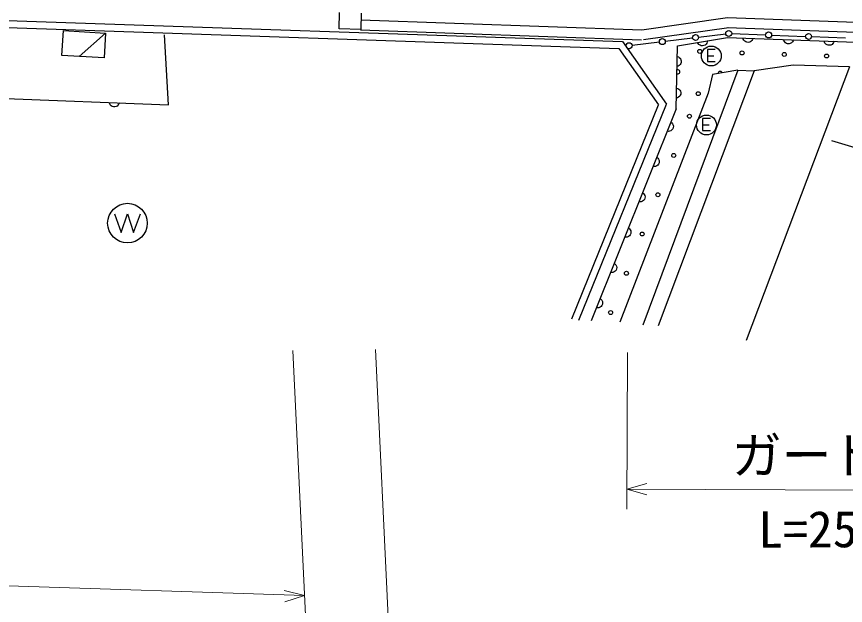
# Model space of a CAD drawing. Units: millimetres, scale not verified. Extents: x 39992 to 679863, y 19996 to 379924.
# Drawn here: x 354146 to 395698, y 247639 to 277154 of the extents above; entities that cross this region are included whole.
import ezdxf
from ezdxf.enums import TextEntityAlignment as Align

# ---------------------------------------------------------------- set-up
doc = ezdxf.new("R2010")
doc.units = ezdxf.units.MM
doc.header["$LTSCALE"] = 999.799
doc.layers.add('M-BGD', color=7, linetype='Continuous', lineweight=25)
doc.layers.add('M-STR-HTXT', color=7, linetype='Continuous', lineweight=13)
doc.styles.add('ＭＳ ゴシック', font='')
doc.styles.get('ＭＳ ゴシック').set_extended_font_data('MS Gothic')

msp = doc.modelspace()

# ---------------------------------------------------------------- linework, layer by layer
at = {"layer": 'M-BGD'}
for p, q in [((339897, 277420), (384517.2, 275901)), ((370318.2, 276537.7), (370341.7, 277351.8)), ((371427.9, 277320.4), (371404.4, 276506.3)), ((340232.1, 277058.5), (384331.6, 275557.2)), ((371411.2, 276985), (385499.5, 276492)), ((385499.5, 276492), (389783.3, 277109.8)), ((389783.3, 277109.8), (410244, 276363)), ((356419.2, 275208.7), (356495.4, 276452.9)), ((356495.4, 276452.9), (358608.1, 276323.4)), ((358608.1, 276323.4), (357287.6, 275155.4)), ((358608.1, 276323.4), (358531.8, 275079.2)), ((371404.4, 276506.3), (370318.2, 276537.7)), ((371393.7, 276485.4), (385482.1, 275992.4)), ((385570.9, 275997.2), (389854.7, 276615)), ((389765.1, 276610.2), (410225.8, 275863.4)), ((361764, 272734.2), (361567.4, 276236.7)), ((386667.5, 275917.4), (388034.3, 276084.9)), ((387275.1, 275692.5), (389792.7, 276109)), ((388332, 276121.3), (389698.7, 276288.8)), ((388780.5, 275941.5), (388770.1, 275881.5)), ((389792.7, 276109), (410138.4, 275368.5)), ((389997.4, 276301.5), (391697.8, 276238.4)), ((390576.8, 276022.9), (390560.2, 276081)), ((390605, 275973.1), (390576.8, 276022.9)), ((390651.8, 275916.4), (390605, 275973.1)), ((390705.6, 275884.4), (390651.8, 275916.4)), ((390956.5, 275905.3), (390900.4, 275877.3)), ((391005.9, 275958.5), (390956.5, 275905.3)), ((391037.7, 276006.1), (391005.9, 275958.5)), ((391059.8, 276062.9), (391037.7, 276006.1)), ((391997.5, 276227.3), (393697.8, 276164.2)), ((392611.4, 275948.9), (392594.8, 276007)), ((392639.6, 275899.1), (392611.4, 275948.9)), ((393072.3, 275932.1), (393040.5, 275884.5)), ((393094.3, 275988.8), (393072.3, 275932.1)), ((393997.5, 276153.1), (395697.8, 276090)), ((394646, 275874.8), (394629.4, 275932.9)), ((395128.9, 275914.8), (395106.8, 275858)), ((384331.6, 275557.2), (386331.6, 272725.1)), ((384517.2, 275901), (386727.6, 272770.9)), ((385003, 275713.5), (386369.8, 275880.9)), ((387215.8, 272522.3), (387275.1, 275692.5)), ((388315.2, 275806.3), (388287.3, 275859.9)), ((388352.7, 275763.1), (388315.2, 275806.3)), ((388409.8, 275716.8), (388352.7, 275763.1)), ((388468.9, 275696.2), (388409.8, 275716.8)), ((388529.7, 275688.5), (388468.9, 275696.2)), ((388606.2, 275701.1), (388529.7, 275688.5)), ((388661.3, 275728), (388606.2, 275701.1)), ((388710.6, 275766.6), (388661.3, 275728)), ((388748.5, 275828.6), (388710.6, 275766.6)), ((388770.1, 275881.5), (388748.5, 275828.6)), ((389169.3, 275505.6), (388779.3, 275505.6)), ((388779.3, 275505.6), (388779.3, 274895.7)), ((390763.7, 275864.8), (390705.6, 275884.4)), ((390841.1, 275862), (390763.7, 275864.8)), ((390900.4, 275877.3), (390841.1, 275862)), ((392686.3, 275842.3), (392639.6, 275899.1)), ((392740.2, 275810.4), (392686.3, 275842.3)), ((392798.3, 275790.7), (392740.2, 275810.4)), ((392875.7, 275787.9), (392798.3, 275790.7)), ((392935, 275803.3), (392875.7, 275787.9)), ((392991.1, 275831.2), (392935, 275803.3)), ((393040.5, 275884.5), (392991.1, 275831.2)), ((394674.2, 275825), (394646, 275874.8)), ((394720.9, 275768.3), (394674.2, 275825)), ((394774.8, 275736.3), (394720.9, 275768.3)), ((394832.8, 275716.7), (394774.8, 275736.3)), ((394910.3, 275713.9), (394832.8, 275716.7)), ((394969.6, 275729.2), (394910.3, 275713.9)), ((395025.6, 275757.2), (394969.6, 275729.2)), ((395075.1, 275810.4), (395025.6, 275757.2)), ((395106.8, 275858), (395075.1, 275810.4)), ((358531.8, 275079.2), (356419.2, 275208.7)), ((387265, 275149.8), (387322.1, 275128.8)), ((387322.1, 275128.8), (387370.2, 275097.9)), ((387370.2, 275097.9), (387424.3, 275049.4)), ((388779.3, 275180.6), (389109.3, 275180.6)), ((387313.4, 274667.7), (387255.6, 274650)), ((387362.7, 274696.8), (387313.4, 274667.7)), ((387418.6, 274744.5), (387362.7, 274696.8)), ((387449.6, 274798.9), (387418.6, 274744.5)), ((387424.3, 275049.4), (387453.3, 274993.8)), ((387468.2, 274857.3), (387449.6, 274798.9)), ((387453.3, 274993.8), (387469.7, 274934.8)), ((387469.7, 274934.8), (387468.2, 274857.3)), ((388779.3, 274895.7), (389169.3, 274895.7)), ((393072, 274715.2), (391116.4, 274432.5)), ((395906.7, 274635.6), (393072, 274715.2)), ((390305.9, 274474.9), (385538, 261686)), ((391116.4, 274432.5), (386314.5, 261652.8)), ((389030.6, 274253.7), (388810.8, 273316.3)), ((390305.9, 274474.9), (389030.6, 274253.7)), ((390305.9, 274474.9), (391116.4, 274432.5)), ((395906.7, 274635.6), (390725.9, 260910.5)), ((340041.8, 273552.1), (361764, 272734.2)), ((387235.3, 273564.7), (387292.4, 273543.7)), ((387292.4, 273543.7), (387340.6, 273512.8)), ((387340.6, 273512.8), (387394.7, 273464.3)), ((387394.7, 273464.3), (387423.7, 273408.7)), ((388810.8, 273316.3), (384382.1, 261836.6)), ((387283.8, 273082.6), (387226, 273064.9)), ((387333.1, 273111.7), (387283.8, 273082.6)), ((387389, 273159.4), (387333.1, 273111.7)), ((387420, 273213.8), (387389, 273159.4)), ((387438.6, 273272.2), (387420, 273213.8)), ((387423.7, 273408.7), (387440.1, 273349.7)), ((387440.1, 273349.7), (387438.6, 273272.2)), ((358815.5, 272787.7), (358798.9, 272845.8)), ((358843.6, 272737.9), (358815.5, 272787.7)), ((358890.3, 272681.1), (358843.6, 272737.9)), ((358944.1, 272649), (358890.3, 272681.1)), ((359002.1, 272629.3), (358944.1, 272649)), ((359079.6, 272626.4), (359002.1, 272629.3)), ((359138.9, 272641.7), (359079.6, 272626.4)), ((359195, 272669.6), (359138.9, 272641.7)), ((359244.5, 272722.8), (359195, 272669.6)), ((359276.3, 272770.3), (359244.5, 272722.8)), ((359298.5, 272827), (359276.3, 272770.3)), ((381988.4, 262003.2), (386331.6, 272725.1)), ((382338.9, 261936.5), (386727.6, 272770.9)), ((387215.8, 272522.3), (382953.2, 261902.9)), ((386953.7, 271869.3), (386999.6, 271829.3)), ((386999.6, 271829.3), (387033.7, 271783.3)), ((387033.7, 271783.3), (387067, 271718.8)), ((388926.9, 272047), (388537, 272047)), ((388537, 272047), (388537, 271437.1)), ((386827.9, 271401.4), (386767.5, 271405.4)), ((386884.3, 271411), (386827.9, 271401.4)), ((386953.4, 271435.8), (386884.3, 271411)), ((387001.8, 271475.6), (386953.4, 271435.8)), ((387039.9, 271523.6), (387001.8, 271475.6)), ((387068.7, 271595.5), (387039.9, 271523.6)), ((387067, 271718.8), (387074.4, 271656.6)), ((387074.4, 271656.6), (387068.7, 271595.5)), ((388537, 271722), (388866.9, 271722)), ((388537, 271437.1), (388926.9, 271437.1)), ((394994.1, 270946.1), (426528.1, 261361.3)), ((386243.3, 270099.4), (386289.2, 270059.4)), ((386291.3, 269705.7), (386243, 269665.9)), ((386289.2, 270059.4), (386323.3, 270013.4)), ((386329.5, 269753.7), (386291.3, 269705.7)), ((386323.3, 270013.4), (386356.6, 269948.9)), ((386358.3, 269825.6), (386329.5, 269753.7)), ((386356.6, 269948.9), (386364, 269886.7)), ((386364, 269886.7), (386358.3, 269825.6)), ((386117.4, 269631.5), (386057.1, 269635.5)), ((386173.8, 269641.1), (386117.4, 269631.5)), ((386243, 269665.9), (386173.8, 269641.1)), ((385532.9, 268329.5), (385578.8, 268289.5)), ((385578.8, 268289.5), (385612.8, 268243.5)), ((385612.8, 268243.5), (385646.2, 268179)), ((385647.9, 268055.8), (385619, 267983.8)), ((385646.2, 268179), (385653.5, 268116.8)), ((385653.5, 268116.8), (385647.9, 268055.8)), ((385407, 267861.6), (385346.7, 267865.6)), ((385463.4, 267871.2), (385407, 267861.6)), ((385532.6, 267896), (385463.4, 267871.2)), ((385580.9, 267935.9), (385532.6, 267896)), ((385619, 267983.8), (385580.9, 267935.9)), ((359056.4, 267265.7), (359391.3, 266330.9)), ((359391.3, 266330.9), (359706.2, 267265.7)), ((359706.2, 267265.7), (360016.2, 266330.9)), ((360016.2, 266330.9), (360351.1, 267265.7)), ((384822.4, 266559.6), (384868.3, 266519.6)), ((384868.3, 266519.6), (384902.4, 266473.6)), ((384902.4, 266473.6), (384935.7, 266409.1)), ((384935.7, 266409.1), (384943.1, 266346.9)), ((384943.1, 266346.9), (384937.4, 266285.9)), ((384696.6, 266091.7), (384636.2, 266095.7)), ((384753, 266101.3), (384696.6, 266091.7)), ((384822.1, 266126.1), (384753, 266101.3)), ((384870.5, 266166), (384822.1, 266126.1)), ((384908.6, 266213.9), (384870.5, 266166)), ((384937.4, 266285.9), (384908.6, 266213.9)), ((384112, 264789.7), (384157.9, 264749.7)), ((384157.9, 264749.7), (384192, 264703.7)), ((384192, 264703.7), (384225.3, 264639.2)), ((383986.1, 264321.8), (383925.8, 264325.8)), ((384042.5, 264331.5), (383986.1, 264321.8)), ((384111.7, 264356.2), (384042.5, 264331.5)), ((384160, 264396.1), (384111.7, 264356.2)), ((384198.2, 264444.1), (384160, 264396.1)), ((384227, 264516), (384198.2, 264444.1)), ((384225.3, 264639.2), (384232.7, 264577)), ((384232.7, 264577), (384227, 264516)), ((383449.6, 262626.2), (383401.3, 262586.3)), ((383401.6, 263019.8), (383447.5, 262979.8)), ((383447.5, 262979.8), (383481.5, 262933.9)), ((383487.7, 262674.2), (383449.6, 262626.2)), ((383481.5, 262933.9), (383514.9, 262869.3)), ((383516.6, 262746.1), (383487.7, 262674.2)), ((383514.9, 262869.3), (383522.2, 262807.1)), ((383522.2, 262807.1), (383516.6, 262746.1)), ((383275.7, 262551.9), (383215.4, 262555.9)), ((383332.1, 262561.6), (383275.7, 262551.9)), ((383401.3, 262586.3), (383332.1, 262561.6))]:
    msp.add_line(p, q, dxfattribs=at)
for centre, radius in [((389847.6, 276307), 149.2), ((391847.6, 276232.8), 149.2), ((386518.6, 275899.2), 149.2), ((388183.1, 276103.1), 149.2), ((393847.7, 276158.6), 149.2), ((384854.2, 275695.2), 149.2), ((388395.3, 275409.5), 99.5), ((388974.3, 275180.6), 497.4), ((390514.8, 275332.3), 99.5), ((392634.3, 275255.2), 99.5), ((394753.8, 275178.1), 99.5), ((388318.1, 273290), 99.5), ((387878.7, 272160.7), 99.5), ((388732, 271722), 497.4), ((387088.7, 270192.5), 99.5), ((386298.6, 268224.2), 99.5), ((359706.2, 266800.8), 994.8), ((385508.6, 266256), 99.5), ((384718.5, 264287.7), 99.5), ((383928.4, 262319.5), 99.5)]:
    msp.add_circle(centre, radius, dxfattribs=at)
for centre, start, end in [((387297, 274388.3), 241.23505, 116.62299), ((389416.4, 274311.2), 15.24072, 184.43994)]:
    msp.add_arc(centre, 99.5, start, end, dxfattribs=at)
at = {"layer": 'M-STR-HTXT'}
for p, q in [((368626.1, 247145.5), (368002.2, 260412.3)), ((373468.1, 232374.7), (372147.2, 260463.4)), ((384774.1, 260318.9), (384733.2, 252471.2)), ((384738.4, 253471), (385739.7, 253750.7)), ((385736.7, 253178.4), (384738.4, 253471)), ((384738.4, 253471), (398196.7, 253400.9)), ((252053, 251912.6), (368579.2, 248144.2)), ((367567, 248384.3), (368579.2, 248144.2)), ((368579.2, 248144.2), (367593.8, 247812.6))]:
    msp.add_line(p, q, dxfattribs=at)

# ---------------------------------------------------------------- texts
at = {"layer": 'M-STR-HTXT', "style": 'ＭＳ ゴシック'}
for s, rotation, p in [('ガードパイプ', 0.3, (390012.1, 253686.4)), ('L=25.0', 0.4, (391331.9, 249974.4))]:
    msp.add_text(s, height=1832, rotation=rotation, dxfattribs=at).set_placement(p, align=Align.BOTTOM_LEFT)

doc.saveas('drawing.dxf')
